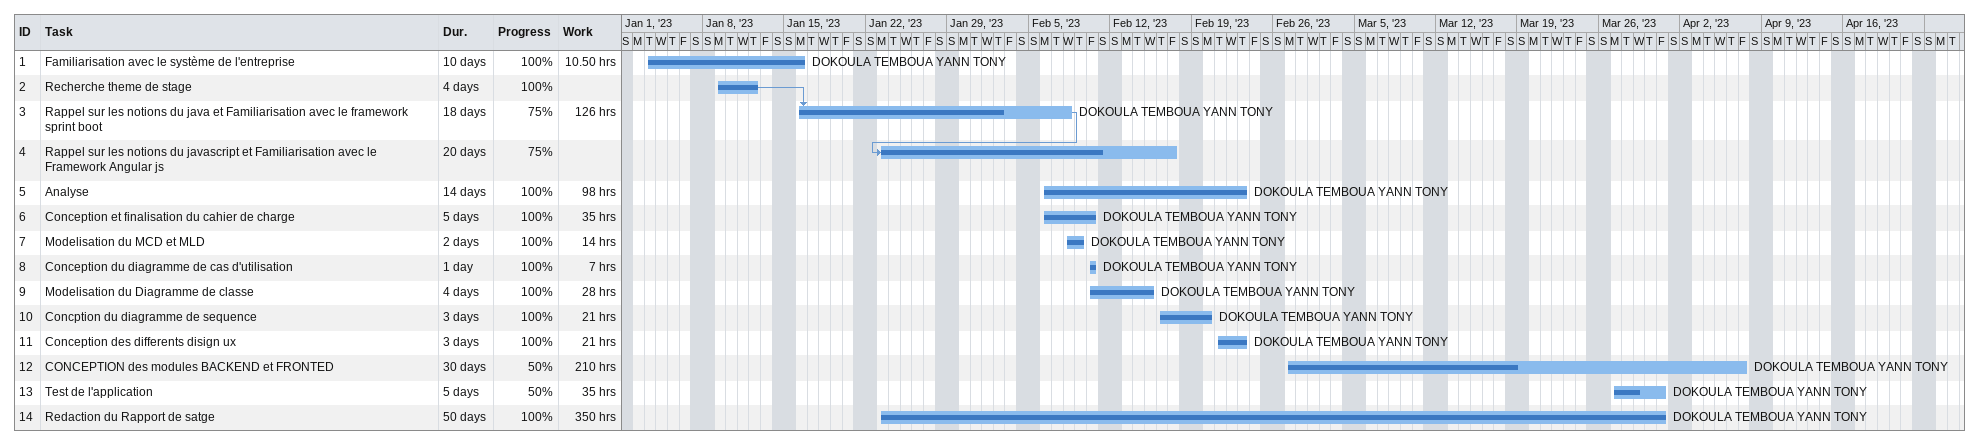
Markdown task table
| ID | Task | Duration | Start | Finish | Predecessors | Resources | % complete | Work (h) |
|---|---|---|---|---|---|---|---|---|
| 1 | Familiarisation avec le système de l'entreprise | 10d | 2023-01-03 | 2023-01-16 |  | DOKOULA TEMBOUA YANN TONY | 100 | 10.50 |
| 2 | Recherche theme de stage | 4d | 2023-01-09 | 2023-01-12 |  |  | 100 |  |
| 3 | Rappel sur les notions du java et Familiarisation avec le framework sprint boot | 18d | 2023-01-16 | 2023-02-08 | 2 | DOKOULA TEMBOUA YANN TONY | 75 | 126 |
| 4 | Rappel sur les notions du javascript et Familiarisation avec le Framework Angular js | 20d | 2023-01-23 | 2023-02-17 | 3 |  | 75 |  |
| 5 | Analyse | 14d | 2023-02-06 | 2023-02-23 |  | DOKOULA TEMBOUA YANN TONY | 100 | 98 |
| 6 | Conception et finalisation du cahier de charge | 5d | 2023-02-06 | 2023-02-10 |  | DOKOULA TEMBOUA YANN TONY | 100 | 35 |
| 7 | Modelisation du MCD et MLD | 2d | 2023-02-08 | 2023-02-09 |  | DOKOULA TEMBOUA YANN TONY | 100 | 14 |
| 8 | Conception du diagramme de cas d'utilisation | 1d | 2023-02-10 | 2023-02-10 |  | DOKOULA TEMBOUA YANN TONY | 100 | 7 |
| 9 | Modelisation du Diagramme de classe | 4d | 2023-02-10 | 2023-02-15 |  | DOKOULA TEMBOUA YANN TONY | 100 | 28 |
| 10 | Concption du diagramme de sequence | 3d | 2023-02-16 | 2023-02-20 |  | DOKOULA TEMBOUA YANN TONY | 100 | 21 |
| 11 | Conception des differents disign ux | 3d | 2023-02-21 | 2023-02-23 |  | DOKOULA TEMBOUA YANN TONY | 100 | 21 |
| 12 | CONCEPTION des modules BACKEND et FRONTED | 30d | 2023-02-27 | 2023-04-07 |  | DOKOULA TEMBOUA YANN TONY | 50 | 210 |
| 13 | Test de l'application | 5d | 2023-03-27 | 2023-03-31 |  | DOKOULA TEMBOUA YANN TONY | 50 | 35 |
| 14 | Redaction du Rapport de satge | 50d | 2023-01-23 | 2023-03-31 |  | DOKOULA TEMBOUA YANN TONY | 100 | 350 |
